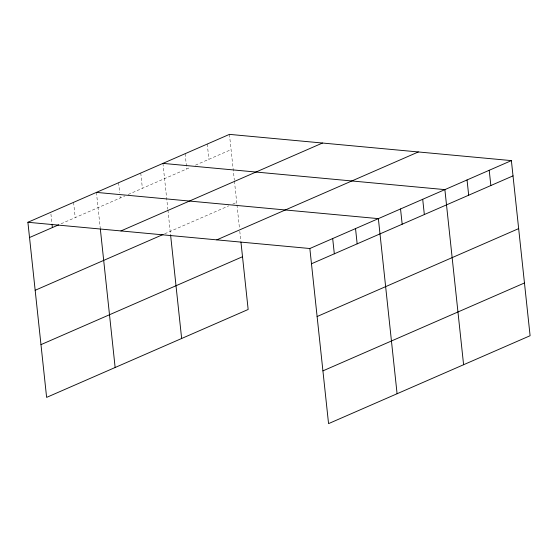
<?xml version="1.0" encoding="UTF-8"?>
<svg xmlns="http://www.w3.org/2000/svg" width="558" height="558" viewBox="0 0 558 558"><rect width="100%" height="100%" fill="white"/><g stroke="black" fill="none" stroke-linecap="round" stroke-linejoin="round"><path stroke-width="0.42" stroke-dasharray="2.79 2.09" d="M61.038 223.793L124.971 195.907M128.145 194.526L190.69 167.24M195.439 165.168L231.068 149.628M164.659 233.809L228.794 205.832M232.749 204.109L236.711 202.38M229.443 134.373L234.346 180.262M234.437 181.113L236.892 204.082M236.983 204.925L239.521 228.71M239.794 231.256L240.882 241.447M207.269 144.041L208.901 159.295M185.103 153.708L186.735 168.969M162.929 163.382L167.839 209.271M167.93 210.122L170.469 233.935M140.762 173.05L142.395 188.304M118.596 182.717L119.677 192.894M120.04 196.283L120.221 197.978M96.422 192.391L100.238 228.069M73.579 202.352L75.211 217.606M50.924 214.007L51.922 223.333"/><path stroke-width="0.84" d="M240.972 242.298L248.157 309.481L46.614 397.387L27.9 222.279L229.443 134.373L511.386 160.613L530.1 335.721L328.557 423.627L309.843 248.519L511.386 160.613M29.532 237.534L58.674 224.825M120.94 230.935L322.482 143.029M35.168 290.286L163.076 234.499M216.804 239.856L418.347 151.95M40.978 344.635L242.514 256.729M311.476 263.774L513.018 175.868M317.111 316.526L518.654 228.62M322.922 370.875L524.464 282.969M162.929 163.382L444.879 189.622L463.593 364.73M96.422 192.391L378.366 218.631L397.087 393.739M27.9 222.279L309.843 248.519M489.22 170.281L490.845 185.535M467.046 179.948L468.678 195.209M422.706 199.29L424.338 214.544M400.539 208.957L402.172 224.218M355.53 228.592L357.162 243.846M332.687 238.552L334.319 253.813M170.567 234.785L181.643 338.49M100.328 228.919L115.136 367.499M52.013 224.183L52.375 227.573"/></g></svg>
